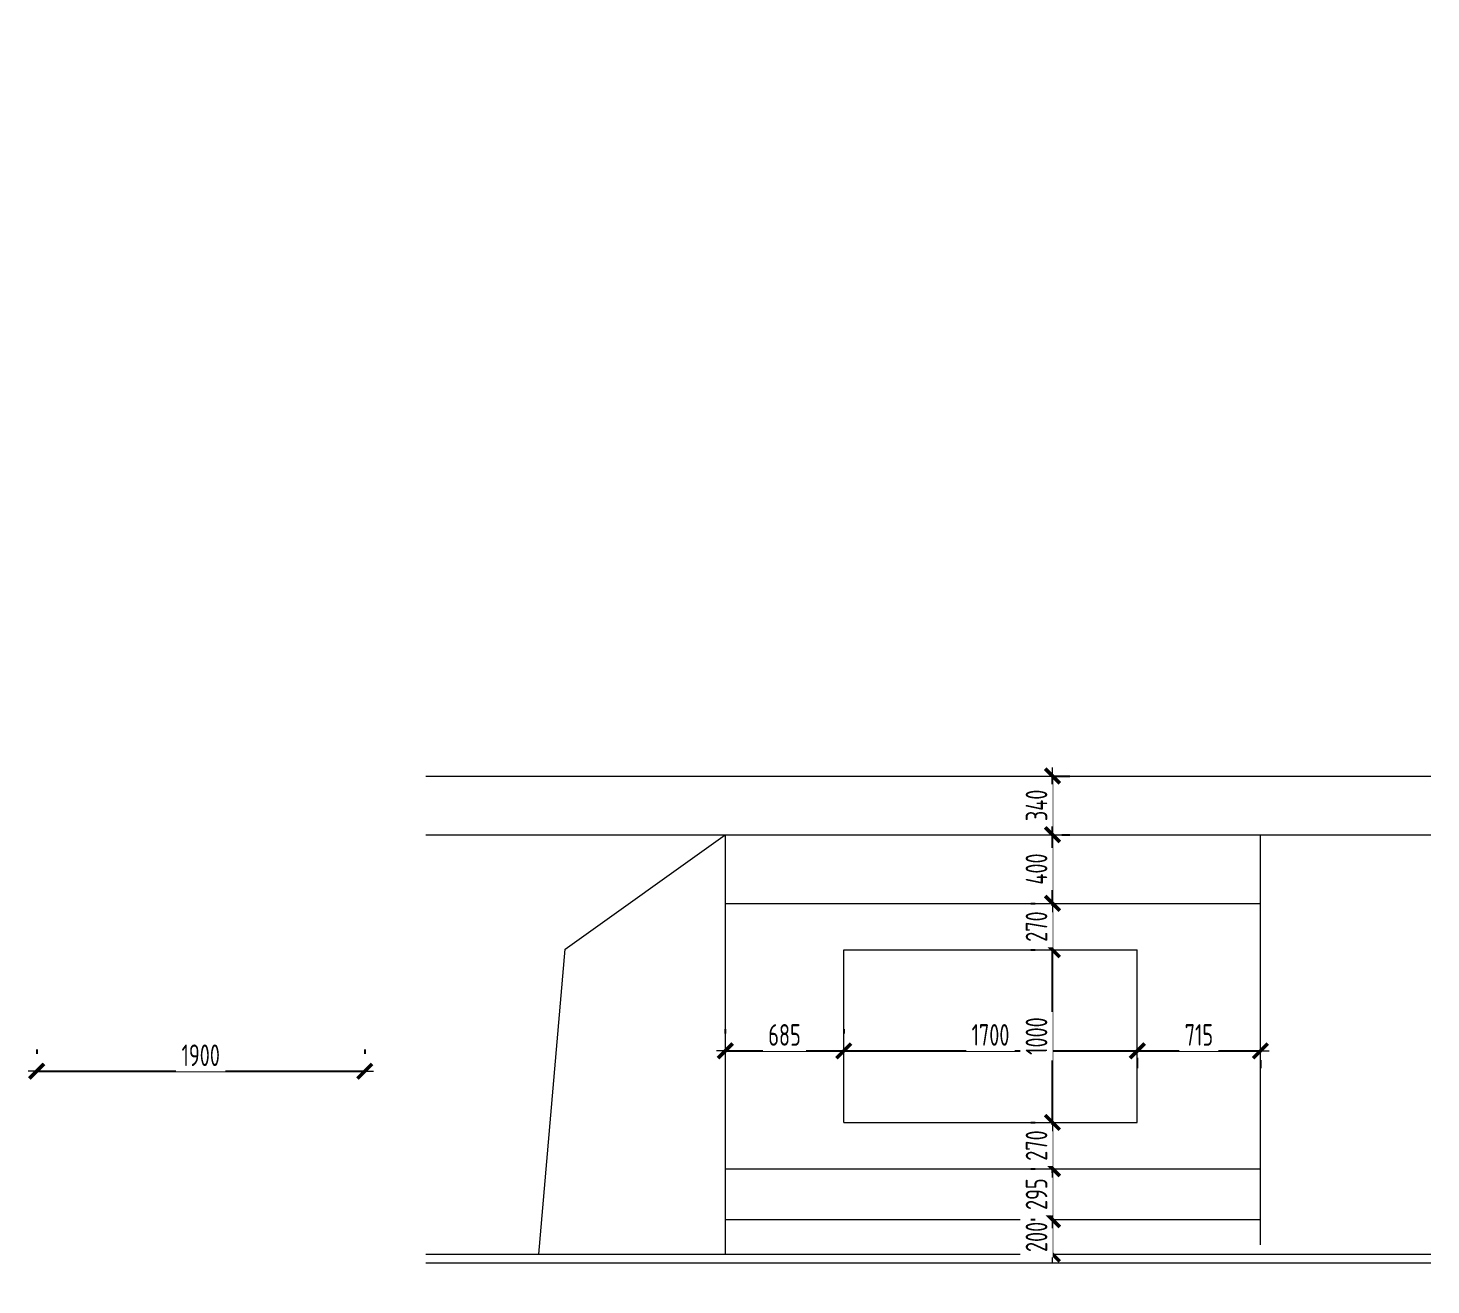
# Model space of a CAD drawing. Header units: inches. Extents: x -50945 to 250244, y -404780 to 18493.
# Drawn here: x 131880 to 140005, y -6840 to 441 of the extents above; entities that cross this region are included whole.
import ezdxf
from ezdxf.xclip import XClip

# ---------------------------------------------------------------- set-up
doc = ezdxf.new("R2010")
doc.units = ezdxf.units.IN
doc.header["$MEASUREMENT"] = 0
doc.header["$XCLIPFRAME"] = 2
doc.linetypes.add('DOTE', pattern=[2.42, 2, -0.2, 0.02, -0.2])
for name, color, linetype in [('D-ARCHI', 250, 'Continuous'), ('IBS-003-建筑窗框', 3, 'Continuous'), ('IBS-182-原建筑非承重墙', 150, 'Continuous'), ('IBS-63-原建筑窗', 63, 'Continuous'), ('IDS-030-造型完成面(看线)', 30, 'Continuous')]:
    doc.layers.add(name, color=color, linetype=linetype)
doc.layers.add('天棚材质标注', color=2, linetype='Continuous', lineweight=5)
doc.styles.add('HBA-DIMT', font='ARCHS.SHX', dxfattribs={"width": 0.8})
doc.dimstyles.new('HBA_40', dxfattribs={"dimscale": 50, "dimtxt": 2.5, "dimasz": 0.1, "dimexe": 2, "dimexo": 2.5, "dimgap": 0.6, "dimtad": 1, "dimdec": 0, "dimrnd": 5, "dimzin": 0, "dimtxsty": 'HBA-DIMT', "dimblk": 'HBA_DIMENSION_TICK', "dimblk1": 'HBA_DIMENSION_TICK', "dimblk2": 'HBA_DIMENSION_TICK', "dimcen": 0.125, "dimclrd": 44, "dimclre": 44, "dimclrt": 2, "dimadec": 0, "dimazin": 0, "dimtfac": 1, "dimtdec": 0, "dimtix": 1, "dimtmove": 1, "dimatfit": 3, "dimldrblk": 'HBA_Leader_Dot', "dimfxl": 0, "dimtvp": 1, "dimtfill": 1, "dimtolj": 1, "dimtzin": 0, "dimarcsym": 0})

# ---------------------------------------------------------------- blocks, each defined once
blk = doc.blocks.new('mjj')
at = {"layer": 'D-ARCHI', "color": 251, "linetype": 'DOTE', "lineweight": 5, "ltscale": 200}
blk.add_line((126220.3, -5328.7), (126220.3, -25668.7), dxfattribs=at)
at = {"layer": 'IBS-003-建筑窗框', "color": 251, "ltscale": 10}
for p, q in [((126100.3, -19528.7), (126100.3, -17568.7)), ((126340.3, -19528.7), (126340.3, -17568.7))]:
    blk.add_line(p, q, dxfattribs=at)
at = {"layer": 'IBS-182-原建筑非承重墙'}
blk.add_line((127140.3, -17158.7), (127140.3, -19638.7), dxfattribs=at)
at = {"layer": 'IBS-63-原建筑窗'}
for p, q in [((126180.3, -19528.7), (126180.3, -17568.7)), ((126260.3, -19528.7), (126260.3, -17568.7))]:
    blk.add_line(p, q, dxfattribs=at)
at = {"layer": 'IDS-030-造型完成面(看线)'}
blk.add_lwpolyline([(130570.3, -18259), (130570.3, -18279), (130650.3, -18279), (130650.3, -16579), (131960.3, -16579), (131960.3, -17459), (132180.3, -17459), (132180.3, -19119), (130760.3, -19119), (130760.3, -19019), (130570.3, -19019), (130570.3, -19039)], dxfattribs=at)
blk = doc.blocks.new('HBA_DIMENSION_TICK')
at = {"color": 0, "linetype": 'ByBlock'}
for p, q in [((-10, 0), (0, 0)), ((0, 0), (10, 0))]:
    blk.add_line(p, q, dxfattribs=at)
at = {"color": 50, "linetype": 'ByBlock'}
blk.add_solid([(-10, -7), (-7, -10), (7, 10), (10, 7)], dxfattribs=at)
blk = doc.blocks.new('*D243')
at = {"layer": 'Defpoints', "color": 0, "transparency": 16777216}
for p in [(131929.8, -5602.1), (133829.8, -5602.1), (133829.8, -5602.1)]:
    blk.add_point(p, dxfattribs=at)
at = {"layer": '天棚材质标注', "color": 44, "lineweight": -2, "transparency": 16777216}
for p, q in [((131929.8, -5477.1), (131929.8, -5502.1)), ((133829.8, -5477.1), (133829.8, -5502.1)), ((131934.8, -5602.1), (133824.8, -5602.1))]:
    blk.add_line(p, q, dxfattribs=at)
at = {"layer": '天棚材质标注', "color": 44, "lineweight": -2, "transparency": 16777216, "xscale": 5, "yscale": 5, "zscale": 5, "rotation": 180}
blk.add_blockref('HBA_DIMENSION_TICK', (131929.8, -5602.1), dxfattribs=at)
at = {"layer": '天棚材质标注', "color": 44, "lineweight": -2, "transparency": 16777216, "xscale": 5, "yscale": 5, "zscale": 5}
blk.add_blockref('HBA_DIMENSION_TICK', (133829.8, -5602.1), dxfattribs=at)
at = {"layer": '天棚材质标注', "color": 2, "transparency": 16777216, "insert": (132879.8, -5509.6), "char_height": 125, "attachment_point": 5, "style": 'HBA-DIMT', "bg_fill": 3, "box_fill_scale": 1.25, "bg_fill_color": 256, "bg_fill_true_color": 13158600, "bg_fill_transparency": 0}
blk.add_mtext('\\A1;1900', dxfattribs=at)
blk = doc.blocks.new('HBA_Leader_Dot')
at = {"color": 0, "linetype": 'ByBlock'}
blk.add_line((-5, 0), (-10, 0), dxfattribs=at)
at = {"color": 0, "linetype": 'ByBlock', "const_width": 5}
blk.add_lwpolyline([(-2.5, 0, 1), (2.5, 0, 1)], format="xyb", close=True, dxfattribs=at)
blk = doc.blocks.new('*D244')
at = {"layer": 'Defpoints', "color": 0, "transparency": 16777216}
for p in [(135917.8, -5484.2), (136604.1, -5484.2), (136604.1, -5484.2)]:
    blk.add_point(p, dxfattribs=at)
at = {"layer": '天棚材质标注', "color": 44, "lineweight": -2, "transparency": 16777216}
for p, q in [((135917.8, -5359.2), (135917.8, -5384.2)), ((136604.1, -5359.2), (136604.1, -5384.2)), ((135922.8, -5484.2), (136599.1, -5484.2))]:
    blk.add_line(p, q, dxfattribs=at)
at = {"layer": '天棚材质标注', "color": 44, "lineweight": -2, "transparency": 16777216, "xscale": 5, "yscale": 5, "zscale": 5, "rotation": 180}
blk.add_blockref('HBA_DIMENSION_TICK', (135917.8, -5484.2), dxfattribs=at)
at = {"layer": '天棚材质标注', "color": 44, "lineweight": -2, "transparency": 16777216, "xscale": 5, "yscale": 5, "zscale": 5}
blk.add_blockref('HBA_DIMENSION_TICK', (136604.1, -5484.2), dxfattribs=at)
at = {"layer": '天棚材质标注', "color": 2, "transparency": 16777216, "insert": (136261, -5391.7), "char_height": 125, "attachment_point": 5, "style": 'HBA-DIMT', "bg_fill": 3, "box_fill_scale": 1.25, "bg_fill_color": 256, "bg_fill_true_color": 13158600, "bg_fill_transparency": 0}
blk.add_mtext('\\A1;685', dxfattribs=at)
blk = doc.blocks.new('*D245')
at = {"layer": 'Defpoints', "color": 0, "transparency": 16777216}
for p in [(138304.1, -5398.6), (136604.1, -5484.2), (138304.1, -5484.2)]:
    blk.add_point(p, dxfattribs=at)
at = {"layer": '天棚材质标注', "color": 44, "lineweight": -2, "transparency": 16777216}
for p, q in [((136604.1, -5359.2), (136604.1, -5384.2)), ((136609.1, -5484.2), (138299.1, -5484.2)), ((138304.1, -5523.6), (138304.1, -5584.2))]:
    blk.add_line(p, q, dxfattribs=at)
at = {"layer": '天棚材质标注', "color": 44, "lineweight": -2, "transparency": 16777216, "xscale": 5, "yscale": 5, "zscale": 5, "rotation": 180}
blk.add_blockref('HBA_DIMENSION_TICK', (136604.1, -5484.2), dxfattribs=at)
at = {"layer": '天棚材质标注', "color": 44, "lineweight": -2, "transparency": 16777216, "xscale": 5, "yscale": 5, "zscale": 5}
blk.add_blockref('HBA_DIMENSION_TICK', (138304.1, -5484.2), dxfattribs=at)
at = {"layer": '天棚材质标注', "color": 2, "transparency": 16777216, "insert": (137454.1, -5391.7), "char_height": 125, "attachment_point": 5, "style": 'HBA-DIMT', "bg_fill": 3, "box_fill_scale": 1.25, "bg_fill_color": 256, "bg_fill_true_color": 13158600, "bg_fill_transparency": 0}
blk.add_mtext('\\A1;1700', dxfattribs=at)
blk = doc.blocks.new('*D246')
at = {"layer": 'Defpoints', "color": 0, "transparency": 16777216}
for p in [(138304.1, -5398.6), (139017.8, -5414), (139017.8, -5484.2)]:
    blk.add_point(p, dxfattribs=at)
at = {"layer": '天棚材质标注', "color": 44, "lineweight": -2, "transparency": 16777216}
for p, q in [((138304.1, -5523.6), (138304.1, -5584.2)), ((138309.1, -5484.2), (139012.8, -5484.2)), ((139017.8, -5539), (139017.8, -5584.2))]:
    blk.add_line(p, q, dxfattribs=at)
at = {"layer": '天棚材质标注', "color": 44, "lineweight": -2, "transparency": 16777216, "xscale": 5, "yscale": 5, "zscale": 5, "rotation": 180}
blk.add_blockref('HBA_DIMENSION_TICK', (138304.1, -5484.2), dxfattribs=at)
at = {"layer": '天棚材质标注', "color": 44, "lineweight": -2, "transparency": 16777216, "xscale": 5, "yscale": 5, "zscale": 5}
blk.add_blockref('HBA_DIMENSION_TICK', (139017.8, -5484.2), dxfattribs=at)
at = {"layer": '天棚材质标注', "color": 2, "transparency": 16777216, "insert": (138661, -5391.7), "char_height": 125, "attachment_point": 5, "style": 'HBA-DIMT', "bg_fill": 3, "box_fill_scale": 1.25, "bg_fill_color": 256, "bg_fill_true_color": 13158600, "bg_fill_transparency": 0}
blk.add_mtext('\\A1;715', dxfattribs=at)
blk = doc.blocks.new('*D247')
at = {"layer": '天棚材质标注', "color": 44, "lineweight": -2, "transparency": 16777216}
for p, q in [((137687.9, -6461.9), (137712.9, -6461.9)), ((137812.9, -6456.9), (137812.9, -6451.9)), ((137812.9, -6661.9), (137812.9, -6461.9)), ((137687.9, -6661.9), (137712.9, -6661.9)), ((137812.9, -6666.9), (137812.9, -6671.9))]:
    blk.add_line(p, q, dxfattribs=at)
at = {"layer": '天棚材质标注', "color": 44, "lineweight": -2, "transparency": 16777216, "xscale": 5, "yscale": 5, "zscale": 5}
for p, rotation in [((137812.9, -6461.9), 270), ((137812.9, -6661.9), 90)]:
    blk.add_blockref('HBA_DIMENSION_TICK', p, dxfattribs=dict(at, rotation=rotation))
at = {"layer": '天棚材质标注', "color": 2, "transparency": 16777216, "insert": (137720.4, -6561.9), "char_height": 125, "attachment_point": 5, "rotation": 90, "style": 'HBA-DIMT', "bg_fill": 3, "box_fill_scale": 1.25, "bg_fill_color": 256, "bg_fill_true_color": 13158600, "bg_fill_transparency": 0}
blk.add_mtext('\\A1;200', dxfattribs=at)
at = {"layer": 'Defpoints', "color": 0, "transparency": 16777216}
for p in [(137812.9, -6461.9), (137812.9, -6461.9), (137812.9, -6661.9)]:
    blk.add_point(p, dxfattribs=at)
blk = doc.blocks.new('*D248')
at = {"layer": '天棚材质标注', "color": 44, "lineweight": -2, "transparency": 16777216}
for p, q in [((137687.9, -6166.9), (137712.9, -6166.9)), ((137812.9, -6161.9), (137812.9, -6156.9)), ((137812.9, -6461.9), (137812.9, -6166.9)), ((137687.9, -6461.9), (137712.9, -6461.9)), ((137812.9, -6466.9), (137812.9, -6471.9))]:
    blk.add_line(p, q, dxfattribs=at)
at = {"layer": '天棚材质标注', "color": 44, "lineweight": -2, "transparency": 16777216, "xscale": 5, "yscale": 5, "zscale": 5}
for p, rotation in [((137812.9, -6166.9), 270), ((137812.9, -6461.9), 90)]:
    blk.add_blockref('HBA_DIMENSION_TICK', p, dxfattribs=dict(at, rotation=rotation))
at = {"layer": '天棚材质标注', "color": 2, "transparency": 16777216, "insert": (137720.4, -6314.4), "char_height": 125, "attachment_point": 5, "rotation": 90, "style": 'HBA-DIMT', "bg_fill": 3, "box_fill_scale": 1.25, "bg_fill_color": 256, "bg_fill_true_color": 13158600, "bg_fill_transparency": 0}
blk.add_mtext('\\A1;295', dxfattribs=at)
at = {"layer": 'Defpoints', "color": 0, "transparency": 16777216}
for p in [(137812.9, -6166.9), (137812.9, -6166.9), (137812.9, -6461.9)]:
    blk.add_point(p, dxfattribs=at)
blk = doc.blocks.new('*D249')
at = {"layer": '天棚材质标注', "color": 44, "lineweight": -2, "transparency": 16777216}
for p, q in [((137687.9, -5898.6), (137712.9, -5898.6)), ((137812.9, -5893.6), (137812.9, -5888.6)), ((137812.9, -6166.9), (137812.9, -5898.6)), ((137687.9, -6166.9), (137712.9, -6166.9)), ((137812.9, -6171.9), (137812.9, -6176.9))]:
    blk.add_line(p, q, dxfattribs=at)
at = {"layer": '天棚材质标注', "color": 44, "lineweight": -2, "transparency": 16777216, "xscale": 5, "yscale": 5, "zscale": 5}
for p, rotation in [((137812.9, -5898.6), 270), ((137812.9, -6166.9), 90)]:
    blk.add_blockref('HBA_DIMENSION_TICK', p, dxfattribs=dict(at, rotation=rotation))
at = {"layer": '天棚材质标注', "color": 2, "transparency": 16777216, "insert": (137720.4, -6032.7), "char_height": 125, "attachment_point": 5, "rotation": 90, "style": 'HBA-DIMT', "bg_fill": 3, "box_fill_scale": 1.25, "bg_fill_color": 256, "bg_fill_true_color": 13158600, "bg_fill_transparency": 0}
blk.add_mtext('\\A1;270', dxfattribs=at)
at = {"layer": 'Defpoints', "color": 0, "transparency": 16777216}
for p in [(137812.9, -5898.6), (137812.9, -5898.6), (137812.9, -6166.9)]:
    blk.add_point(p, dxfattribs=at)
blk = doc.blocks.new('*D250')
at = {"layer": 'Defpoints', "color": 0, "transparency": 16777216}
for p in [(137812.9, -4898.6), (137812.9, -4898.6), (137812.9, -5898.6)]:
    blk.add_point(p, dxfattribs=at)
at = {"layer": '天棚材质标注', "color": 44, "lineweight": -2, "transparency": 16777216}
for p, q in [((137687.9, -4898.6), (137712.9, -4898.6)), ((137812.9, -5893.6), (137812.9, -4903.6)), ((137687.9, -5898.6), (137712.9, -5898.6))]:
    blk.add_line(p, q, dxfattribs=at)
at = {"layer": '天棚材质标注', "color": 44, "lineweight": -2, "transparency": 16777216, "xscale": 5, "yscale": 5, "zscale": 5}
for p, rotation in [((137812.9, -4898.6), 90), ((137812.9, -5898.6), 270)]:
    blk.add_blockref('HBA_DIMENSION_TICK', p, dxfattribs=dict(at, rotation=rotation))
at = {"layer": '天棚材质标注', "color": 2, "transparency": 16777216, "insert": (137720.4, -5398.6), "char_height": 125, "attachment_point": 5, "rotation": 90, "style": 'HBA-DIMT', "bg_fill": 3, "box_fill_scale": 1.25, "bg_fill_color": 256, "bg_fill_true_color": 13158600, "bg_fill_transparency": 0}
blk.add_mtext('\\A1;1000', dxfattribs=at)
blk = doc.blocks.new('*D251')
at = {"layer": '天棚材质标注', "color": 44, "lineweight": -2, "transparency": 16777216}
for p, q in [((137687.9, -4629.8), (137712.9, -4629.8)), ((137812.9, -4624.8), (137812.9, -4619.8)), ((137812.9, -4898.6), (137812.9, -4629.8)), ((137687.9, -4898.6), (137712.9, -4898.6)), ((137812.9, -4903.6), (137812.9, -4908.6))]:
    blk.add_line(p, q, dxfattribs=at)
at = {"layer": '天棚材质标注', "color": 44, "lineweight": -2, "transparency": 16777216, "xscale": 5, "yscale": 5, "zscale": 5}
for p, rotation in [((137812.9, -4629.8), 270), ((137812.9, -4898.6), 90)]:
    blk.add_blockref('HBA_DIMENSION_TICK', p, dxfattribs=dict(at, rotation=rotation))
at = {"layer": '天棚材质标注', "color": 2, "transparency": 16777216, "insert": (137720.4, -4764.2), "char_height": 125, "attachment_point": 5, "rotation": 90, "style": 'HBA-DIMT', "bg_fill": 3, "box_fill_scale": 1.25, "bg_fill_color": 256, "bg_fill_true_color": 13158600, "bg_fill_transparency": 0}
blk.add_mtext('\\A1;270', dxfattribs=at)
at = {"layer": 'Defpoints', "color": 0, "transparency": 16777216}
for p in [(137812.9, -4629.8), (137812.9, -4629.8), (137812.9, -4898.6)]:
    blk.add_point(p, dxfattribs=at)
blk = doc.blocks.new('*D252')
at = {"layer": 'Defpoints', "color": 0, "transparency": 16777216}
for p in [(137742.7, -4231.9), (137812.9, -4231.9), (137812.9, -4629.8)]:
    blk.add_point(p, dxfattribs=at)
at = {"layer": '天棚材质标注', "color": 44, "lineweight": -2, "transparency": 16777216}
for p, q in [((137812.9, -4624.8), (137812.9, -4236.9)), ((137867.7, -4231.9), (137912.9, -4231.9)), ((137687.9, -4629.8), (137712.9, -4629.8))]:
    blk.add_line(p, q, dxfattribs=at)
at = {"layer": '天棚材质标注', "color": 44, "lineweight": -2, "transparency": 16777216, "xscale": 5, "yscale": 5, "zscale": 5}
for p, rotation in [((137812.9, -4231.9), 90), ((137812.9, -4629.8), 270)]:
    blk.add_blockref('HBA_DIMENSION_TICK', p, dxfattribs=dict(at, rotation=rotation))
at = {"layer": '天棚材质标注', "color": 2, "transparency": 16777216, "insert": (137720.4, -4430.8), "char_height": 125, "attachment_point": 5, "rotation": 90, "style": 'HBA-DIMT', "bg_fill": 3, "box_fill_scale": 1.25, "bg_fill_color": 256, "bg_fill_true_color": 13158600, "bg_fill_transparency": 0}
blk.add_mtext('\\A1;400', dxfattribs=at)
blk = doc.blocks.new('*D253')
at = {"layer": 'Defpoints', "color": 0, "transparency": 16777216}
for p in [(137690, -3891.9), (137812.9, -3891.9), (137742.7, -4231.9)]:
    blk.add_point(p, dxfattribs=at)
at = {"layer": '天棚材质标注', "color": 44, "lineweight": -2, "transparency": 16777216}
for p, q in [((137812.9, -4226.9), (137812.9, -3896.9)), ((137815, -3891.9), (137912.9, -3891.9)), ((137867.7, -4231.9), (137912.9, -4231.9))]:
    blk.add_line(p, q, dxfattribs=at)
at = {"layer": '天棚材质标注', "color": 44, "lineweight": -2, "transparency": 16777216, "xscale": 5, "yscale": 5, "zscale": 5}
for p, rotation in [((137812.9, -3891.9), 90), ((137812.9, -4231.9), 270)]:
    blk.add_blockref('HBA_DIMENSION_TICK', p, dxfattribs=dict(at, rotation=rotation))
at = {"layer": '天棚材质标注', "color": 2, "transparency": 16777216, "insert": (137720.4, -4061.9), "char_height": 125, "attachment_point": 5, "rotation": 90, "style": 'HBA-DIMT', "bg_fill": 3, "box_fill_scale": 1.25, "bg_fill_color": 256, "bg_fill_true_color": 13158600, "bg_fill_transparency": 0}
blk.add_mtext('\\A1;340', dxfattribs=at)

msp = doc.modelspace()

# ---------------------------------------------------------------- linework, layer by layer
at = {"layer": '天棚材质标注', "color": 1}
for p, q in [((134183.47, -3891.87), (140004.88, -3891.87)), ((134183.47, -4231.87), (140004.88, -4231.87)), ((135917.8, -4629.76), (139017.8, -4629.76)), ((135917.8, -6166.87), (139017.8, -6166.87)), ((135917.8, -6461.87), (139017.8, -6461.87)), ((134183.47, -6661.87), (140004.88, -6661.87)), ((134183.47, -6711.87), (140004.88, -6711.87))]:
    msp.add_line(p, q, dxfattribs=at)
at = {"layer": '天棚材质标注'}
for p, q in [((136604.12, -4898.6), (138304.12, -4898.6)), ((136604.12, -5898.6), (136604.12, -4898.6)), ((138304.12, -5898.6), (138304.12, -4898.6)), ((136604.12, -5898.6), (138304.12, -5898.6))]:
    msp.add_line(p, q, dxfattribs=at)
at = {"layer": '天棚材质标注', "color": 1}
msp.add_lwpolyline([(134837.8, -6661.87), (134990.81, -4895.97), (135917.8, -4231.87)], dxfattribs=at)

# ---------------------------------------------------------------- block references
ref = msp.add_blockref('mjj', (265348.07, -25227.56), dxfattribs=dict(at, rotation=180))
XClip(ref).set_block_clipping_path([(125300.7174644469, -17783.6555869415), (130952.1632491378, -10371.9147835952)])

# ---------------------------------------------------------------- dimensions: what is measured, and where the dimension line sits
dim = msp.add_linear_dim(base=(133829.76, -5602.13), p1=(131929.76, -5602.13), p2=(133829.76, -5602.13), dimstyle='HBA_40', dxfattribs=at)
dim.commit()
dim.dimension.update_dxf_attribs({"geometry": '*D243', "text_midpoint": (132879.76, -5509.63)})

# ---------------------------------------------------------------- next in the draw order: dimensions: what is measured, and where the dimension line sits
dim = msp.add_linear_dim(base=(136604.12, -5484.21), p1=(135917.8, -5484.21), p2=(136604.12, -5484.21), dimstyle='HBA_40', dxfattribs=at)
dim.commit()
dim.dimension.update_dxf_attribs({"geometry": '*D244', "text_midpoint": (136260.96, -5391.71)})
dim = msp.add_linear_dim(base=(137812.92, -6461.87), p1=(137812.92, -6661.87), p2=(137812.92, -6461.87), angle=90, dimstyle='HBA_40', dxfattribs=at)
dim.commit()
dim.dimension.update_dxf_attribs({"geometry": '*D247', "text_midpoint": (137720.42, -6561.87)})

# ---------------------------------------------------------------- next in the draw order: linework, layer by layer
at = {"layer": '天棚材质标注', "color": 6}
msp.add_line((135917.8, -4231.87), (135917.8, -6661.87), dxfattribs=at)

# ---------------------------------------------------------------- next in the draw order: dimensions: what is measured, and where the dimension line sits
at = {"layer": '天棚材质标注', "color": 1}
dim = msp.add_linear_dim(base=(138304.12, -5484.21), p1=(136604.12, -5484.21), p2=(138304.12, -5398.6), dimstyle='HBA_40', dxfattribs=at)
dim.commit()
dim.dimension.update_dxf_attribs({"geometry": '*D245', "text_midpoint": (137454.12, -5391.71)})
dim = msp.add_linear_dim(base=(137812.92, -6166.87), p1=(137812.92, -6461.87), p2=(137812.92, -6166.87), angle=90, dimstyle='HBA_40', dxfattribs=at)
dim.commit()
dim.dimension.update_dxf_attribs({"geometry": '*D248', "text_midpoint": (137720.42, -6314.37)})

# ---------------------------------------------------------------- next in the draw order: dimensions: what is measured, and where the dimension line sits
dim = msp.add_linear_dim(base=(139017.8, -5484.21), p1=(138304.12, -5398.6), p2=(139017.8, -5414), dimstyle='HBA_40', dxfattribs=at)
dim.commit()
dim.dimension.update_dxf_attribs({"geometry": '*D246', "text_midpoint": (138660.96, -5391.71)})
dim = msp.add_linear_dim(base=(137812.92, -5898.6), p1=(137812.92, -6166.87), p2=(137812.92, -5898.6), angle=90, dimstyle='HBA_40', dxfattribs=at)
dim.commit()
dim.dimension.update_dxf_attribs({"geometry": '*D249', "text_midpoint": (137720.42, -6032.73)})

# ---------------------------------------------------------------- next in the draw order: linework, layer by layer
at = {"layer": '天棚材质标注', "color": 6}
msp.add_line((139017.8, -6607.83), (139017.8, -4231.87), dxfattribs=at)

# ---------------------------------------------------------------- next in the draw order: dimensions: what is measured, and where the dimension line sits
at = {"layer": '天棚材质标注', "color": 1}
dim = msp.add_linear_dim(base=(137812.92, -4898.6), p1=(137812.92, -5898.6), p2=(137812.92, -4898.6), angle=90, dimstyle='HBA_40', dxfattribs=at)
dim.commit()
dim.dimension.update_dxf_attribs({"geometry": '*D250', "text_midpoint": (137720.42, -5398.6)})

# ---------------------------------------------------------------- next in the draw order: dimensions: what is measured, and where the dimension line sits
dim = msp.add_linear_dim(base=(137812.92, -4629.76), p1=(137812.92, -4898.6), p2=(137812.92, -4629.76), angle=90, dimstyle='HBA_40', dxfattribs=at)
dim.commit()
dim.dimension.update_dxf_attribs({"geometry": '*D251', "text_midpoint": (137720.42, -4764.18)})

# ---------------------------------------------------------------- next in the draw order: dimensions: what is measured, and where the dimension line sits
dim = msp.add_linear_dim(base=(137812.92, -4231.87), p1=(137812.92, -4629.76), p2=(137742.67, -4231.87), angle=90, dimstyle='HBA_40', dxfattribs=at)
dim.commit()
dim.dimension.update_dxf_attribs({"geometry": '*D252', "text_midpoint": (137720.42, -4430.81)})

# ---------------------------------------------------------------- next in the draw order: dimensions: what is measured, and where the dimension line sits
dim = msp.add_linear_dim(base=(137812.92, -3891.87), p1=(137742.67, -4231.87), p2=(137689.98, -3891.87), angle=90, dimstyle='HBA_40', dxfattribs=at)
dim.commit()
dim.dimension.update_dxf_attribs({"geometry": '*D253', "text_midpoint": (137720.42, -4061.87)})

doc.saveas('drawing.dxf')
